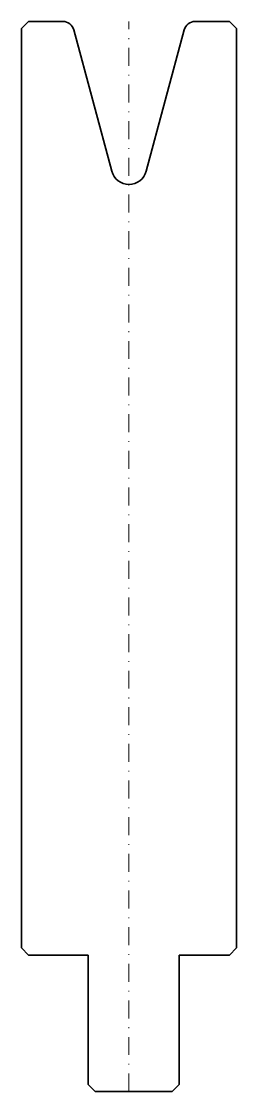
# Model space of a CAD drawing. Header units: millimetres. Extents: x -15 to 15, y -149 to 0.
import ezdxf

# ---------------------------------------------------------------- set-up
doc = ezdxf.new("R2010")
doc.units = ezdxf.units.MM
doc.header["$LTSCALE"] = 5
doc.linetypes.add('AUSGEZOGEN', pattern=[0])
doc.linetypes.add('DASHDOT', pattern=[1, 0.5, -0.25, 0, -0.25])
doc.layers.add('2', color=7, linetype='Continuous')

msp = doc.modelspace()

# ---------------------------------------------------------------- linework, layer by layer
at = {"layer": '2', "color": 7, "linetype": 'AUSGEZOGEN', "lineweight": 35}
for p, q in [((-15, -1), (-14, 0)), ((-14, 0), (-9.23, 0)), ((9.23, 0), (14, 0)), ((14, 0), (15, -1)), ((-15, -129), (-15, -1)), ((-7.68, -1.19), (-2.41, -20.84)), ((2.41, -20.84), (7.68, -1.19)), ((15, -1), (15, -129)), ((-14, -130), (-15, -129)), ((15, -129), (14, -130)), ((-5.7, -130), (-14, -130)), ((-5.7, -148), (-5.7, -130)), ((14, -130), (7, -130)), ((7, -130), (7, -148)), ((-4.7, -149), (-5.7, -148)), ((6, -149), (-4.7, -149)), ((7, -148), (6, -149))]:
    msp.add_line(p, q, dxfattribs=at)
at = {"layer": '2', "color": 7, "linetype": 'DASHDOT', "lineweight": 18}
msp.add_line((0, -149), (0, 0), dxfattribs=at)
at = {"layer": '2', "color": 7, "linetype": 'AUSGEZOGEN', "lineweight": 35}
for centre, radius, start, end in [((-9.23, -1.6), 1.6, 15, 90), ((9.23, -1.6), 1.6, 90, 165), ((0, -20.2), 2.5, 195, 345)]:
    msp.add_arc(centre, radius, start, end, dxfattribs=at)

doc.saveas('drawing.dxf')
